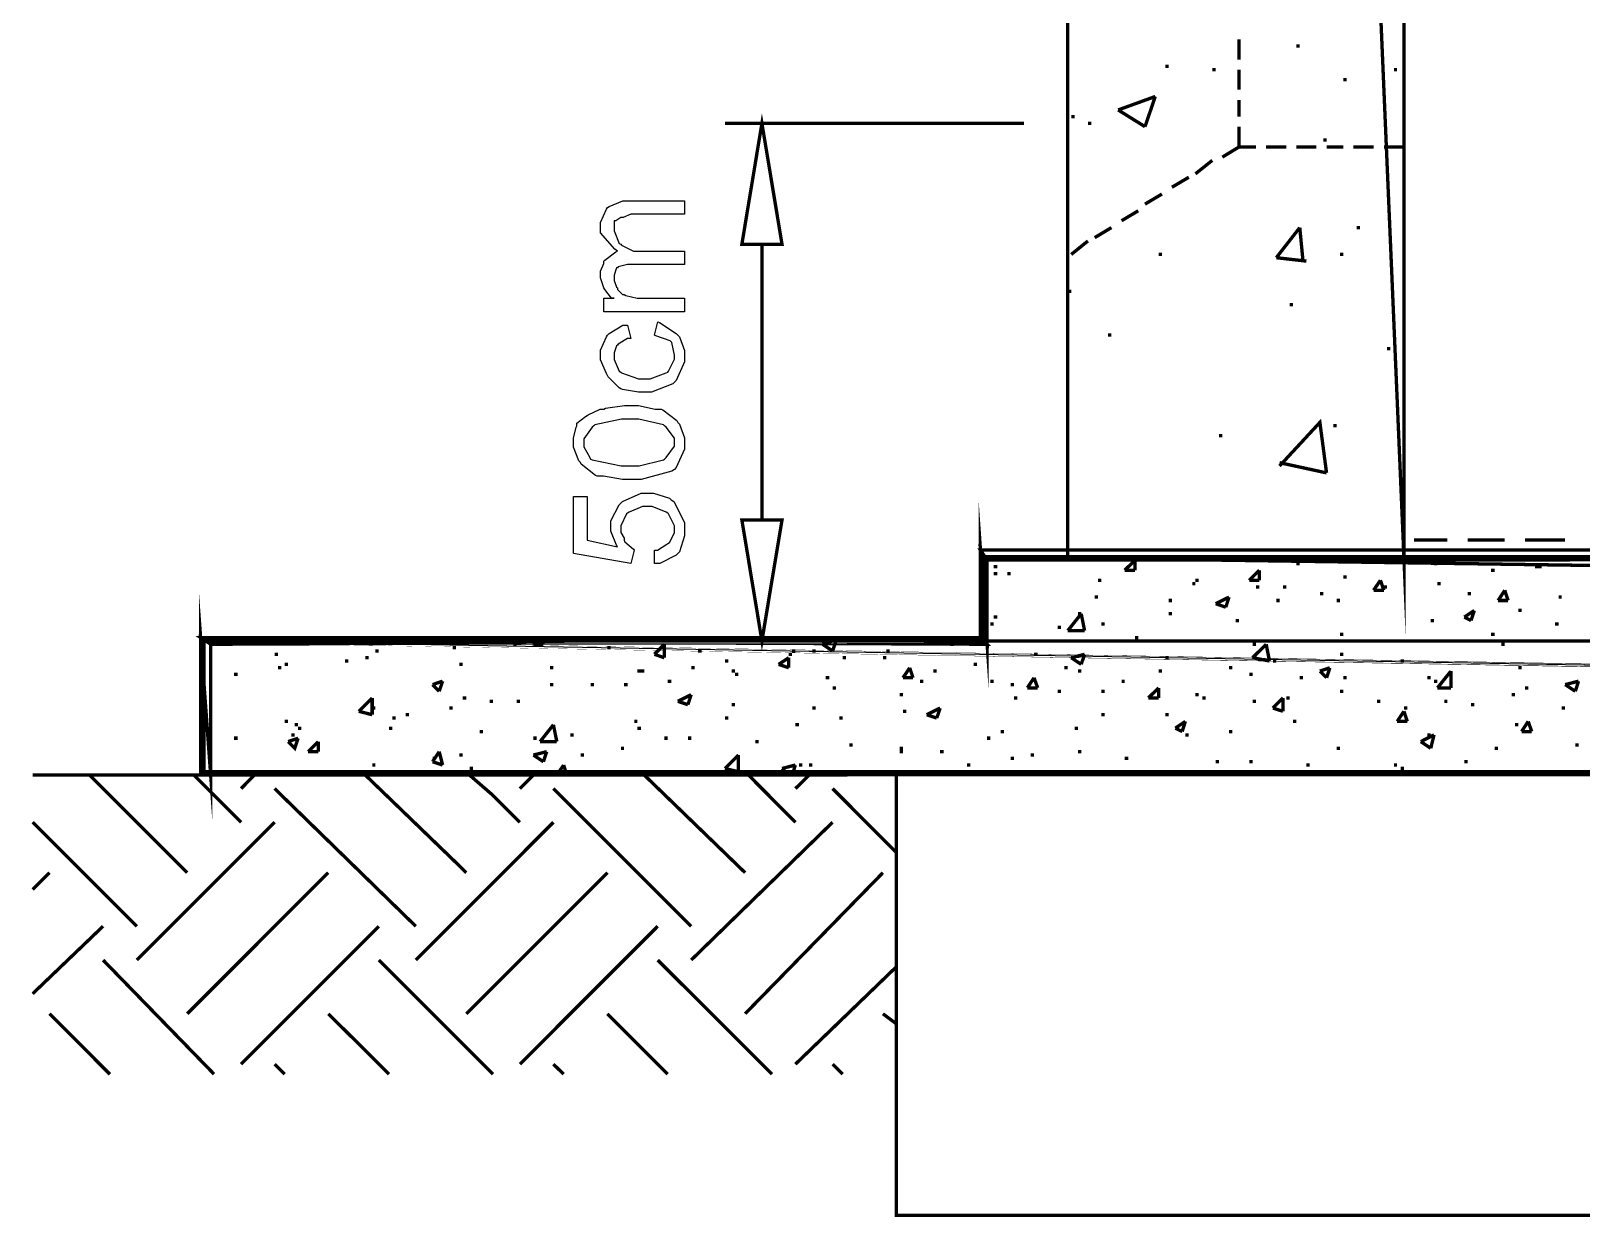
# Model space of a CAD drawing. Extents: x 219 to 1226, y 175 to 465.
# Drawn here: x 676.77 to 696.34, y 349.72 to 364.68 of the extents above; entities that cross this region are included whole.
import ezdxf

# ---------------------------------------------------------------- set-up
doc = ezdxf.new("R2010")
doc.units = 0
doc.header["$MEASUREMENT"] = 0
for name, color, linetype in [('C00-00-00-BLACK', 7, 'Continuous'), ('C00-7E-FF', 150, 'Continuous'), ('C00-FF-00', 3, 'Continuous'), ('C62-64-65', 252, 'Continuous'), ('C93-95-97', 253, 'Continuous'), ('C95-49-00', 34, 'Continuous'), ('CFF-7E-00', 30, 'Continuous')]:
    doc.layers.add(name, color=color, linetype=linetype)

msp = doc.modelspace()

# ---------------------------------------------------------------- linework, layer by layer
at = {"layer": 'C00-00-00-BLACK', "const_width": 0.0423}
for points in [[(689.855, 457.283), (689.855, 358.052)], [(694.096, 358.052), (694.096, 457.283)], [(692.017, 364.578), (692.017, 364.324)], [(692.739, 364.494), (692.782, 364.494)], [(691.086, 364.24), (691.128, 364.24)], [(691.678, 364.198), (691.721, 364.198)], [(692.017, 364.198), (692.017, 363.944)], [(693.97, 364.198), (694.011, 364.198)], [(693.332, 364.071), (693.374, 364.071)], [(690.49, 363.689), (690.959, 363.859)], [(690.829, 363.478), (690.959, 363.859)], [(692.017, 363.816), (692.017, 363.605)], [(690.49, 363.689), (690.829, 363.478)], [(689.898, 363.605), (689.94, 363.605)], [(690.109, 363.52), (690.151, 363.52)], [(692.017, 363.478), (692.017, 363.223), (692.228, 363.223)], [(692.017, 363.223), (691.805, 363.094)], [(692.358, 363.223), (692.612, 363.223)], [(692.739, 363.223), (692.993, 363.223)], [(693.078, 363.309), (693.12, 363.309)], [(693.12, 363.223), (693.332, 363.223)], [(693.459, 363.223), (693.713, 363.223)], [(693.843, 363.223), (694.096, 363.223)], [(691.678, 363.053), (691.466, 362.883)], [(691.382, 362.84), (691.169, 362.714)], [(691.043, 362.628), (690.829, 362.501)], [(690.744, 362.417), (690.533, 362.291)], [(690.406, 362.205), (690.194, 362.078)], [(692.486, 361.825), (692.782, 362.205)], [(692.823, 361.782), (692.782, 362.205)], [(693.501, 362.205), (693.544, 362.205)], [(690.109, 362.036), (689.898, 361.866)], [(691.002, 361.866), (691.043, 361.866)], [(693.289, 361.866), (693.332, 361.866)], [(692.486, 361.825), (692.866, 361.782)], [(689.855, 361.4), (689.898, 361.4)], [(692.655, 361.232), (692.697, 361.232)], [(690.363, 360.848), (690.406, 360.848)], [(693.884, 360.678), (693.927, 360.678)], [(692.527, 359.197), (693.036, 359.747), (693.12, 359.11)], [(693.205, 359.705), (693.248, 359.705)], [(691.762, 359.578), (691.805, 359.578)], [(692.527, 359.239), (693.12, 359.11)], [(689.049, 358.052), (689.09, 358.052)], [(689.049, 358.052), (689.176, 358.009)], [(689.176, 358.009), (689.133, 358.052)], [(690.024, 358.052), (690.067, 358.052)], [(690.321, 358.009), (690.363, 358.009)], [(690.574, 357.882), (690.702, 358.009)], [(690.702, 357.882), (690.702, 358.009)], [(692.739, 357.966), (692.782, 357.966)], [(694.477, 357.966), (694.52, 357.966)], [(688.921, 357.925), (688.964, 357.925)], [(688.921, 357.839), (688.964, 357.839)], [(689.09, 357.839), (689.133, 357.839)], [(690.237, 357.755), (690.278, 357.755)], [(690.574, 357.882), (690.702, 357.882)], [(691.466, 357.755), (691.508, 357.755)], [(692.144, 357.755), (692.271, 357.882)], [(692.144, 357.755), (692.271, 357.755)], [(692.271, 357.755), (692.271, 357.882)], [(693.332, 357.797), (693.374, 357.797)], [(693.713, 357.629), (693.8, 357.755)], [(693.843, 357.629), (693.8, 357.755)], [(695.197, 357.882), (695.242, 357.882)], [(695.75, 357.925), (695.793, 357.925)], [(695.793, 357.925), (695.834, 357.925)], [(691.425, 357.713), (691.466, 357.713)], [(692.228, 357.67), (692.271, 357.67)], [(692.57, 357.67), (692.612, 357.67)], [(693.036, 357.586), (693.078, 357.586)], [(693.713, 357.629), (693.843, 357.629)], [(693.713, 357.629), (693.755, 357.629)], [(693.843, 357.67), (693.884, 357.67)], [(694.52, 357.713), (694.562, 357.713)], [(694.901, 357.586), (694.943, 357.586)], [(695.285, 357.5), (695.369, 357.629)], [(695.411, 357.5), (695.369, 357.629)], [(690.194, 357.543), (690.237, 357.543)], [(691.128, 357.5), (691.169, 357.5)], [(691.721, 357.459), (691.89, 357.543)], [(691.721, 357.459), (691.848, 357.416)], [(691.848, 357.416), (691.89, 357.543)], [(692.486, 357.5), (692.527, 357.5)], [(693.248, 357.5), (693.289, 357.5)], [(694.858, 357.29), (694.985, 357.374)], [(694.943, 357.247), (694.985, 357.374)], [(695.285, 357.5), (695.411, 357.5)], [(695.538, 357.374), (695.581, 357.374)], [(696.047, 357.543), (696.089, 357.543)], [(688.879, 357.204), (688.921, 357.204)], [(688.921, 357.29), (688.964, 357.29)], [(689.728, 357.163), (689.771, 357.163)], [(689.855, 357.12), (690.024, 357.332)], [(689.982, 357.332), (690.024, 357.332)], [(690.067, 357.12), (690.024, 357.332)], [(690.278, 357.204), (690.321, 357.204)], [(691.128, 357.332), (691.169, 357.332)], [(691.974, 357.247), (692.017, 357.247)], [(694.435, 357.247), (694.477, 357.247)], [(694.858, 357.29), (694.943, 357.247)], [(696.004, 357.204), (696.047, 357.204)], [(682.645, 356.99), (682.688, 356.99)], [(683.111, 356.948), (683.154, 356.99)], [(683.238, 356.948), (683.196, 356.99)], [(686.76, 356.948), (686.887, 356.99)], [(686.887, 356.864), (686.929, 356.99)], [(689.855, 357.12), (690.067, 357.12)], [(690.702, 357.033), (690.744, 357.033)], [(693.289, 357.074), (693.332, 357.074)], [(694.646, 356.99), (694.689, 356.99)], [(695.197, 357.074), (695.242, 357.074)], [(679.846, 356.821), (679.889, 356.821)], [(680.991, 356.778), (681.034, 356.778)], [(681.118, 356.864), (681.161, 356.864)], [(682.092, 356.905), (682.135, 356.905)], [(682.857, 356.948), (682.899, 356.948)], [(683.111, 356.948), (683.238, 356.948)], [(684.045, 356.905), (684.088, 356.905)], [(684.638, 356.821), (684.764, 356.948)], [(684.638, 356.821), (684.764, 356.778)], [(684.764, 356.778), (684.764, 356.948)], [(685.19, 356.864), (685.233, 356.864)], [(686.206, 356.694), (686.334, 356.778)], [(686.334, 356.821), (686.376, 356.821)], [(686.334, 356.651), (686.334, 356.778)], [(686.376, 356.864), (686.418, 356.864)], [(686.633, 356.864), (686.674, 356.864)], [(686.76, 356.948), (686.887, 356.864)], [(687.013, 356.778), (687.056, 356.778)], [(687.522, 356.778), (687.563, 356.778)], [(687.563, 356.864), (687.606, 356.864)], [(688.371, 356.948), (688.414, 356.948)], [(689.429, 356.821), (689.475, 356.821)], [(689.898, 356.778), (690.067, 356.821)], [(689.898, 356.778), (690.024, 356.694)], [(690.024, 356.694), (690.067, 356.821)], [(691.086, 356.778), (691.128, 356.778)], [(692.187, 356.778), (692.358, 356.948)], [(692.187, 356.948), (692.228, 356.948)], [(692.187, 356.778), (692.4, 356.737)], [(692.4, 356.737), (692.358, 356.948)], [(693.289, 356.821), (693.332, 356.821)], [(695.327, 356.948), (695.369, 356.948)], [(679.335, 356.567), (679.38, 356.567)], [(679.889, 356.651), (679.93, 356.651)], [(679.973, 356.694), (680.016, 356.694)], [(680.735, 356.737), (680.778, 356.737)], [(682.176, 356.694), (682.219, 356.694)], [(683.323, 356.651), (683.364, 356.651)], [(684.425, 356.609), (684.468, 356.609)], [(684.468, 356.609), (684.511, 356.609)], [(685.103, 356.651), (685.148, 356.651)], [(685.529, 356.737), (685.572, 356.737)], [(685.613, 356.609), (685.656, 356.609)], [(685.656, 356.567), (685.699, 356.567)], [(686.206, 356.694), (686.334, 356.651)], [(687.775, 356.525), (687.86, 356.651)], [(687.902, 356.525), (687.86, 356.651)], [(688.159, 356.609), (688.201, 356.609)], [(688.667, 356.694), (688.71, 356.694)], [(689.812, 356.651), (689.855, 356.651)], [(689.982, 356.609), (690.024, 356.609)], [(691.002, 356.609), (691.043, 356.609)], [(691.89, 356.651), (691.932, 356.651)], [(692.144, 356.567), (692.187, 356.567)], [(692.443, 356.737), (692.486, 356.737)], [(693.036, 356.609), (693.162, 356.651)], [(693.036, 356.609), (693.12, 356.525)], [(693.12, 356.525), (693.162, 356.651)], [(694.054, 356.737), (694.096, 356.737)], [(694.52, 356.398), (694.689, 356.609)], [(694.689, 356.398), (694.689, 356.609)], [(695.538, 356.651), (695.581, 356.651)], [(681.839, 356.439), (681.966, 356.482)], [(681.839, 356.439), (681.923, 356.355)], [(681.923, 356.355), (681.966, 356.482)], [(683.323, 356.439), (683.364, 356.439)], [(683.833, 356.439), (683.876, 356.439)], [(684.256, 356.439), (684.299, 356.439)], [(684.807, 356.482), (684.85, 356.482)], [(686.801, 356.525), (686.844, 356.525)], [(686.887, 356.398), (686.929, 356.398)], [(687.775, 356.525), (687.902, 356.525)], [(687.988, 356.482), (688.032, 356.482)], [(688.879, 356.482), (688.921, 356.482)], [(689.133, 356.439), (689.176, 356.439)], [(689.345, 356.398), (689.429, 356.525)], [(689.345, 356.398), (689.475, 356.398)], [(689.475, 356.398), (689.429, 356.525)], [(690.533, 356.482), (690.574, 356.482)], [(690.871, 356.271), (691.002, 356.398)], [(691.002, 356.271), (691.002, 356.398)], [(692.782, 356.525), (692.823, 356.525)], [(693.332, 356.525), (693.374, 356.525)], [(694.393, 356.525), (694.435, 356.525)], [(694.477, 356.482), (694.52, 356.482)], [(694.52, 356.398), (694.689, 356.398)], [(695.623, 356.398), (695.665, 356.398)], [(696.131, 356.439), (696.3, 356.482)], [(696.131, 356.439), (696.259, 356.355)], [(696.259, 356.355), (696.3, 356.482)], [(680.908, 356.102), (681.077, 356.271)], [(681.077, 356.059), (681.077, 356.271)], [(682.219, 356.271), (682.265, 356.271)], [(682.561, 356.228), (682.602, 356.228)], [(682.899, 356.228), (682.941, 356.228)], [(684.934, 356.228), (685.103, 356.312)], [(684.934, 356.228), (685.061, 356.186)], [(685.061, 356.186), (685.103, 356.312)], [(685.613, 356.186), (685.656, 356.186)], [(687.733, 356.312), (687.775, 356.312)], [(689.176, 356.271), (689.217, 356.271)], [(689.728, 356.355), (689.771, 356.355)], [(690.278, 356.355), (690.321, 356.355)], [(690.871, 356.271), (691.002, 356.271)], [(691.466, 356.312), (691.508, 356.312)], [(691.551, 356.271), (691.594, 356.271)], [(692.187, 356.228), (692.228, 356.228)], [(692.443, 356.143), (692.57, 356.271)], [(692.57, 356.102), (692.57, 356.271)], [(692.612, 356.271), (692.655, 356.271)], [(693.289, 356.355), (693.332, 356.355)], [(693.755, 356.228), (693.8, 356.228)], [(694.605, 356.228), (694.646, 356.228)], [(694.943, 356.186), (694.985, 356.186)], [(695.454, 356.312), (695.497, 356.312)], [(680.908, 356.102), (681.077, 356.059)], [(681.077, 356.143), (681.118, 356.143)], [(681.33, 356.016), (681.373, 356.016)], [(681.5, 356.059), (681.543, 356.059)], [(682.05, 356.143), (682.092, 356.143)], [(685.529, 356.016), (685.572, 356.016)], [(686.633, 356.143), (686.674, 356.143)], [(686.971, 356.016), (687.013, 356.016)], [(687.775, 356.102), (687.818, 356.102)], [(688.075, 356.059), (688.244, 356.143)], [(688.075, 356.059), (688.201, 356.016)], [(688.201, 356.016), (688.244, 356.143)], [(690.278, 356.059), (690.321, 356.059)], [(691.086, 356.059), (691.128, 356.059)], [(692.443, 356.143), (692.57, 356.102)], [(694.011, 355.975), (694.096, 356.102)], [(694.096, 356.143), (694.139, 356.143)], [(694.139, 355.975), (694.096, 356.102)], [(696.089, 356.143), (696.131, 356.143)], [(679.973, 355.975), (680.016, 355.975)], [(680.057, 355.805), (680.1, 355.805)], [(680.1, 355.932), (680.143, 355.932)], [(680.143, 355.889), (680.185, 355.889)], [(681.288, 355.889), (681.33, 355.889)], [(682.434, 355.847), (682.476, 355.847)], [(683.196, 355.72), (683.364, 355.932)], [(683.407, 355.72), (683.364, 355.932)], [(683.577, 355.805), (683.619, 355.805)], [(684.384, 355.975), (684.425, 355.975)], [(684.425, 355.889), (684.468, 355.889)], [(686.418, 355.932), (686.461, 355.932)], [(689.006, 355.847), (689.049, 355.847)], [(689.94, 355.889), (689.982, 355.889)], [(691.212, 355.889), (691.339, 355.975)], [(691.212, 355.889), (691.298, 355.847)], [(691.298, 355.847), (691.339, 355.975)], [(691.339, 355.805), (691.382, 355.805)], [(691.89, 355.847), (691.932, 355.847)], [(692.697, 355.975), (692.739, 355.975)], [(694.011, 355.975), (694.139, 355.975)], [(694.309, 355.72), (694.477, 355.805)], [(694.393, 355.805), (694.435, 355.805)], [(694.435, 355.636), (694.477, 355.805)], [(695.497, 355.932), (695.538, 355.932)], [(695.581, 355.847), (695.665, 355.975)], [(695.581, 355.847), (695.708, 355.847)], [(695.708, 355.847), (695.665, 355.975)], [(679.335, 355.763), (679.38, 355.763)], [(680.016, 355.72), (680.143, 355.763)], [(680.016, 355.72), (680.1, 355.636), (680.143, 355.763)], [(680.269, 355.593), (680.396, 355.72)], [(680.269, 355.593), (680.396, 355.593)], [(680.396, 355.593), (680.396, 355.72)], [(681.839, 355.466), (681.923, 355.593)], [(681.966, 355.424), (681.923, 355.593)], [(683.111, 355.763), (683.154, 355.763)], [(683.111, 355.55), (683.28, 355.593)], [(683.196, 355.72), (683.407, 355.72)], [(683.238, 355.466), (683.28, 355.593)], [(683.28, 355.72), (683.323, 355.72)], [(684.215, 355.636), (684.256, 355.636)], [(684.764, 355.763), (684.807, 355.763)], [(685.061, 355.763), (685.103, 355.763)], [(685.91, 355.72), (685.952, 355.72)], [(687.099, 355.678), (687.14, 355.678)], [(687.733, 355.636), (687.775, 355.636)], [(687.733, 355.593), (687.775, 355.593)], [(688.244, 355.593), (688.287, 355.593)], [(688.837, 355.763), (688.879, 355.763)], [(689.982, 355.593), (690.024, 355.593)], [(693.248, 355.636), (693.289, 355.636)], [(694.309, 355.72), (694.435, 355.636)], [(695.242, 355.636), (695.285, 355.636)], [(696.259, 355.678), (696.3, 355.678)], [(681.077, 355.424), (681.118, 355.424)], [(681.839, 355.509), (681.88, 355.509)], [(681.839, 355.466), (681.966, 355.424)], [(682.176, 355.55), (682.219, 355.55)], [(683.111, 355.55), (683.238, 355.466)], [(683.407, 355.297), (683.493, 355.424)], [(683.534, 355.297), (683.493, 355.424)], [(683.706, 355.55), (683.749, 355.55)], [(685.529, 355.381), (685.699, 355.55)], [(685.699, 355.339), (685.699, 355.55)], [(686.249, 355.381), (686.418, 355.424)], [(686.376, 355.297), (686.418, 355.424)], [(686.461, 355.424), (686.504, 355.424)], [(686.59, 355.424), (686.633, 355.424)], [(688.583, 355.424), (688.625, 355.424)], [(689.133, 355.509), (689.176, 355.509)], [(689.387, 355.55), (689.429, 355.55)], [(690.574, 355.509), (690.617, 355.509)], [(691.721, 355.466), (691.762, 355.466)], [(692.144, 355.466), (692.187, 355.466)], [(692.866, 355.424), (692.909, 355.424)], [(693.97, 355.424), (694.011, 355.424)], [(694.858, 355.466), (694.901, 355.466)], [(676.793, 355.297), (774.89, 355.339)], [(682.306, 355.381), (682.349, 355.381)], [(683.407, 355.297), (683.45, 355.297)], [(685.529, 355.381), (685.699, 355.339)], [(686.249, 355.381), (686.334, 355.297)], [(687.691, 355.297), (687.691, 349.743), (696.981, 349.743), (696.981, 355.297)], [(691.043, 355.339), (691.086, 355.339)], [(694.054, 355.381), (694.096, 355.381)], [(694.054, 355.381), (694.096, 355.381)], [(687.691, 349.743), (687.733, 349.743)]]:
    msp.add_lwpolyline(points, dxfattribs=at)
for points in [[(688.753, 357.033), (688.837, 356.948), (688.753, 358.136), (688.753, 357.033)], [(688.753, 358.136), (688.837, 358.009), (762.972, 358.136), (688.753, 358.136)], [(688.837, 356.948), (688.753, 358.136), (688.837, 358.009), (688.837, 356.948)], [(688.837, 358.009), (762.972, 358.136), (762.843, 358.009), (688.837, 358.009)], [(678.912, 355.297), (679.039, 355.297), (678.912, 357.033), (678.912, 355.297)], [(678.912, 357.033), (679.039, 356.948), (688.753, 357.033), (678.912, 357.033)], [(679.039, 355.297), (678.912, 357.033), (679.039, 356.948), (679.039, 355.297)], [(679.039, 356.948), (688.753, 357.033), (688.837, 356.948), (679.039, 356.948)]]:
    msp.add_lwpolyline(points, close=True, dxfattribs=at)
at = {"layer": 'C00-00-00-BLACK'}
for points in [[(688.753, 357.033), (688.837, 356.948), (688.753, 358.136), (688.753, 357.033)], [(688.837, 356.948), (688.753, 358.136), (688.837, 358.009), (688.837, 356.948)], [(688.753, 358.136), (688.837, 358.009), (762.972, 358.136), (688.753, 358.136)], [(688.837, 358.009), (762.972, 358.136), (762.843, 358.009), (688.837, 358.009)], [(678.912, 355.297), (679.039, 355.297), (678.912, 357.033), (678.912, 355.297)], [(679.039, 355.297), (678.912, 357.033), (679.039, 356.948), (679.039, 355.297)], [(678.912, 357.033), (679.039, 356.948), (688.753, 357.033), (678.912, 357.033)], [(679.039, 356.948), (688.753, 357.033), (688.837, 356.948), (679.039, 356.948)]]:
    msp.add_lwpolyline(points, close=True, dxfattribs=at)
at = {"layer": 'C00-7E-FF', "const_width": 0.0423}
for points in [[(685.742, 361.994), (686.249, 361.994), (685.995, 363.52), (685.742, 361.994)], [(685.742, 358.517), (686.249, 358.517), (685.995, 356.99), (685.742, 358.517)]]:
    msp.add_lwpolyline(points, close=True, dxfattribs=at)
for points in [[(689.302, 363.52), (685.529, 363.52)], [(685.995, 361.994), (685.995, 358.517)], [(688.287, 356.99), (685.529, 356.99)]]:
    msp.add_lwpolyline(points, dxfattribs=at)
at = {"layer": 'C00-7E-FF'}
for points in [[(685.742, 361.994), (686.249, 361.994), (685.995, 363.52), (685.742, 361.994)], [(685.742, 358.517), (686.249, 358.517), (685.995, 356.99), (685.742, 358.517)]]:
    msp.add_lwpolyline(points, close=True, dxfattribs=at)
at = {"layer": 'C00-FF-00', "const_width": 0.0423}
for points in [[(694.646, 358.263), (694.223, 358.263)], [(695.369, 358.263), (694.901, 358.263)], [(696.131, 358.263), (695.623, 358.263)]]:
    msp.add_lwpolyline(points, dxfattribs=at)
at = {"layer": 'C62-64-65', "const_width": 0.0423}
for points in [[(762.931, 358.052), (688.794, 358.052), (762.931, 356.99), (762.931, 358.052)], [(688.794, 358.052), (762.931, 356.99), (688.794, 356.99), (688.794, 358.052)], [(772.725, 356.99), (772.767, 356.99), (678.955, 356.99), (772.725, 356.99)], [(772.725, 356.99), (678.955, 356.99), (762.931, 356.99), (772.725, 356.99)], [(678.955, 356.99), (678.955, 355.339), (772.725, 355.339), (678.955, 356.99)], [(678.955, 356.99), (772.725, 356.99), (772.725, 355.339), (678.955, 356.99)], [(678.955, 355.339), (772.725, 355.339), (678.955, 355.297), (678.955, 355.339)]]:
    msp.add_lwpolyline(points, close=True, dxfattribs=at)
at = {"layer": 'C62-64-65'}
for points in [[(762.931, 358.052), (688.794, 358.052), (762.931, 356.99), (762.931, 358.052)], [(688.794, 358.052), (762.931, 356.99), (688.794, 356.99), (688.794, 358.052)], [(772.725, 356.99), (772.767, 356.99), (678.955, 356.99), (772.725, 356.99)], [(772.725, 356.99), (678.955, 356.99), (762.931, 356.99), (772.725, 356.99)], [(678.955, 356.99), (678.955, 355.339), (772.725, 355.339), (678.955, 356.99)], [(678.955, 356.99), (772.725, 356.99), (772.725, 355.339), (678.955, 356.99)], [(678.955, 355.339), (772.725, 355.339), (678.955, 355.297), (678.955, 355.339)]]:
    msp.add_lwpolyline(points, close=True, dxfattribs=at)
at = {"layer": 'C93-95-97', "const_width": 0.0423}
for points in [[(689.855, 457.156), (694.096, 358.052), (689.855, 358.052), (689.855, 457.156)], [(694.096, 457.156), (689.855, 457.156), (694.096, 358.052), (694.096, 457.156)]]:
    msp.add_lwpolyline(points, close=True, dxfattribs=at)
at = {"layer": 'C93-95-97'}
for points in [[(694.096, 457.156), (689.855, 457.156), (694.096, 358.052), (694.096, 457.156)], [(689.855, 457.156), (694.096, 358.052), (689.855, 358.052), (689.855, 457.156)]]:
    msp.add_lwpolyline(points, close=True, dxfattribs=at)
at = {"layer": 'C95-49-00', "const_width": 0.0423}
for points in [[(678.743, 354.066), (677.512, 355.297)], [(679.423, 354.702), (678.828, 355.297)], [(679.423, 355.127), (679.591, 355.297)], [(682.265, 354.066), (682.135, 354.193), (680.991, 355.297)], [(682.941, 354.702), (682.602, 355.041), (682.306, 355.297)], [(682.941, 355.127), (683.111, 355.297)], [(685.783, 354.066), (684.511, 355.297)], [(686.418, 354.702), (685.826, 355.297)], [(686.418, 355.127), (686.59, 355.297)], [(681.627, 353.39), (679.846, 355.127)], [(685.103, 353.39), (683.364, 355.127)], [(687.691, 354.321), (686.887, 355.127)], [(678.107, 353.39), (676.793, 354.702)], [(678.107, 352.964), (679.846, 354.702)], [(681.627, 352.964), (683.364, 354.702)], [(685.103, 352.964), (686.887, 354.702)], [(676.793, 353.855), (677.005, 354.066)], [(678.743, 352.286), (680.523, 354.066)], [(682.265, 352.286), (684.045, 354.066)], [(685.783, 352.286), (687.522, 354.066)], [(676.793, 352.539), (677.681, 353.39)], [(679.423, 351.65), (681.161, 353.39)], [(682.941, 351.65), (684.68, 353.39)], [(679.082, 351.524), (677.681, 352.964)], [(682.602, 351.524), (681.33, 352.795), (681.161, 352.964)], [(686.122, 351.524), (684.68, 352.964)], [(686.418, 351.65), (687.691, 352.878)], [(677.767, 351.524), (677.005, 352.286)], [(681.288, 351.524), (680.865, 351.947), (680.523, 352.286)], [(684.807, 351.524), (684.045, 352.286)], [(687.691, 352.159), (687.522, 352.286)], [(679.973, 351.524), (679.846, 351.65)], [(683.493, 351.524), (683.364, 351.65)], [(687.013, 351.524), (686.887, 351.65)]]:
    msp.add_lwpolyline(points, dxfattribs=at)
at = {"layer": 'CFF-7E-00'}
for points in [[(685.018, 361.144), (684.002, 361.144), (684.002, 361.316), (684.129, 361.316), (684.098, 361.316), (684.012, 361.422), (684.002, 361.443), (684.002, 361.443), (683.96, 361.571), (683.96, 361.613), (683.96, 361.655), (684.002, 361.75), (684.002, 361.782), (684.012, 361.793), (684.15, 361.899), (684.172, 361.909), (684.14, 361.931), (683.96, 362.137), (683.96, 362.205), (683.96, 362.268), (684.034, 362.438), (684.045, 362.459), (684.066, 362.469), (684.239, 362.544), (684.299, 362.544), (685.018, 362.544), (685.018, 362.375), (684.384, 362.375), (684.341, 362.375), (684.246, 362.332), (684.215, 362.332), (684.215, 362.332), (684.15, 362.291), (684.129, 362.291), (684.129, 362.259), (684.129, 362.187), (684.129, 362.162), (684.129, 362.162), (684.193, 362.005), (684.215, 361.994), (684.224, 361.984), (684.375, 361.909), (684.425, 361.909), (685.018, 361.909), (685.018, 361.739), (684.341, 361.739), (684.299, 361.739), (684.182, 361.709), (684.172, 361.698), (684.161, 361.698), (684.129, 361.603), (684.129, 361.57), (684.129, 361.538), (684.161, 361.454), (684.172, 361.443), (684.172, 361.422), (684.234, 361.359), (684.256, 361.359), (684.277, 361.349), (684.42, 361.316), (684.468, 361.316), (685.018, 361.316), (685.018, 361.144)], [(684.638, 360.848), (684.68, 361.017), (684.701, 361.008), (684.912, 360.87), (684.934, 360.848), (684.955, 360.827), (685.018, 360.653), (685.018, 360.594), (685.018, 360.51), (684.912, 360.277), (684.891, 360.255), (684.869, 360.234), (684.6, 360.128), (684.511, 360.128), (684.437, 360.128), (684.235, 360.161), (684.215, 360.171), (684.193, 360.182), (684.055, 360.32), (684.045, 360.34), (684.034, 360.363), (683.96, 360.536), (683.96, 360.594), (683.96, 360.658), (684.034, 360.827), (684.045, 360.848), (684.066, 360.87), (684.239, 360.974), (684.299, 360.974), (684.341, 360.805), (684.299, 360.805), (684.182, 360.732), (684.172, 360.721), (684.161, 360.711), (684.129, 360.624), (684.129, 360.594), (684.129, 360.542), (684.193, 360.393), (684.215, 360.382), (684.224, 360.372), (684.439, 360.298), (684.511, 360.298), (684.584, 360.298), (684.785, 360.372), (684.807, 360.382), (684.817, 360.393), (684.891, 360.544), (684.891, 360.594), (684.891, 360.594), (684.86, 360.754), (684.85, 360.763), (684.839, 360.775), (684.658, 360.838), (684.638, 360.848)], [(684.341, 359.025), (684.235, 359.025), (683.997, 359.067), (683.918, 359.067), (683.896, 359.078), (683.716, 359.219), (683.706, 359.239), (683.684, 359.262), (683.619, 359.435), (683.619, 359.493), (683.619, 359.547), (683.65, 359.685), (683.661, 359.705), (683.661, 359.737), (683.77, 359.822), (683.791, 359.832), (683.801, 359.843), (683.952, 359.916), (684.002, 359.916), (684.023, 359.927), (684.261, 359.959), (684.341, 359.959), (684.437, 359.959), (684.65, 359.916), (684.722, 359.916), (684.743, 359.907), (684.923, 359.769), (684.934, 359.747), (684.955, 359.726), (685.018, 359.552), (685.018, 359.493), (685.018, 359.409), (684.912, 359.176), (684.891, 359.154), (684.86, 359.133), (684.471, 359.025), (684.341, 359.025)], [(684.341, 359.197), (684.446, 359.197), (684.753, 359.273), (684.764, 359.282), (684.785, 359.304), (684.891, 359.446), (684.891, 359.493), (684.891, 359.547), (684.785, 359.685), (684.764, 359.705), (684.753, 359.716), (684.443, 359.789), (684.341, 359.789), (684.224, 359.789), (683.885, 359.716), (683.876, 359.705), (683.854, 359.685), (683.749, 359.541), (683.749, 359.493), (683.749, 359.44), (683.822, 359.304), (683.833, 359.282), (683.854, 359.273), (684.219, 359.197), (684.341, 359.197)], [(684.638, 357.966), (684.638, 358.136), (684.679, 358.136), (684.796, 358.211), (684.807, 358.221), (684.828, 358.232), (684.891, 358.352), (684.891, 358.391), (684.891, 358.444), (684.817, 358.592), (684.807, 358.602), (684.785, 358.613), (684.61, 358.687), (684.552, 358.687), (684.489, 358.687), (684.319, 358.613), (684.299, 358.602), (684.288, 358.592), (684.215, 358.441), (684.215, 358.391), (684.215, 358.359), (684.256, 358.287), (684.256, 358.263), (684.266, 358.242), (684.373, 358.147), (684.384, 358.136), (684.341, 357.966), (683.619, 358.093), (683.619, 358.814), (683.791, 358.814), (683.791, 358.263), (684.172, 358.178), (684.161, 358.2), (684.088, 358.374), (684.088, 358.432), (684.088, 358.506), (684.193, 358.707), (684.215, 358.728), (684.235, 358.75), (684.472, 358.855), (684.552, 358.855), (684.627, 358.855), (684.828, 358.793), (684.85, 358.771), (684.882, 358.75), (685.018, 358.482), (685.018, 358.391), (685.018, 358.316), (684.955, 358.115), (684.934, 358.093), (684.912, 358.072), (684.705, 357.966), (684.638, 357.966)]]:
    msp.add_lwpolyline(points, close=True, dxfattribs=at)

doc.saveas('drawing.dxf')
